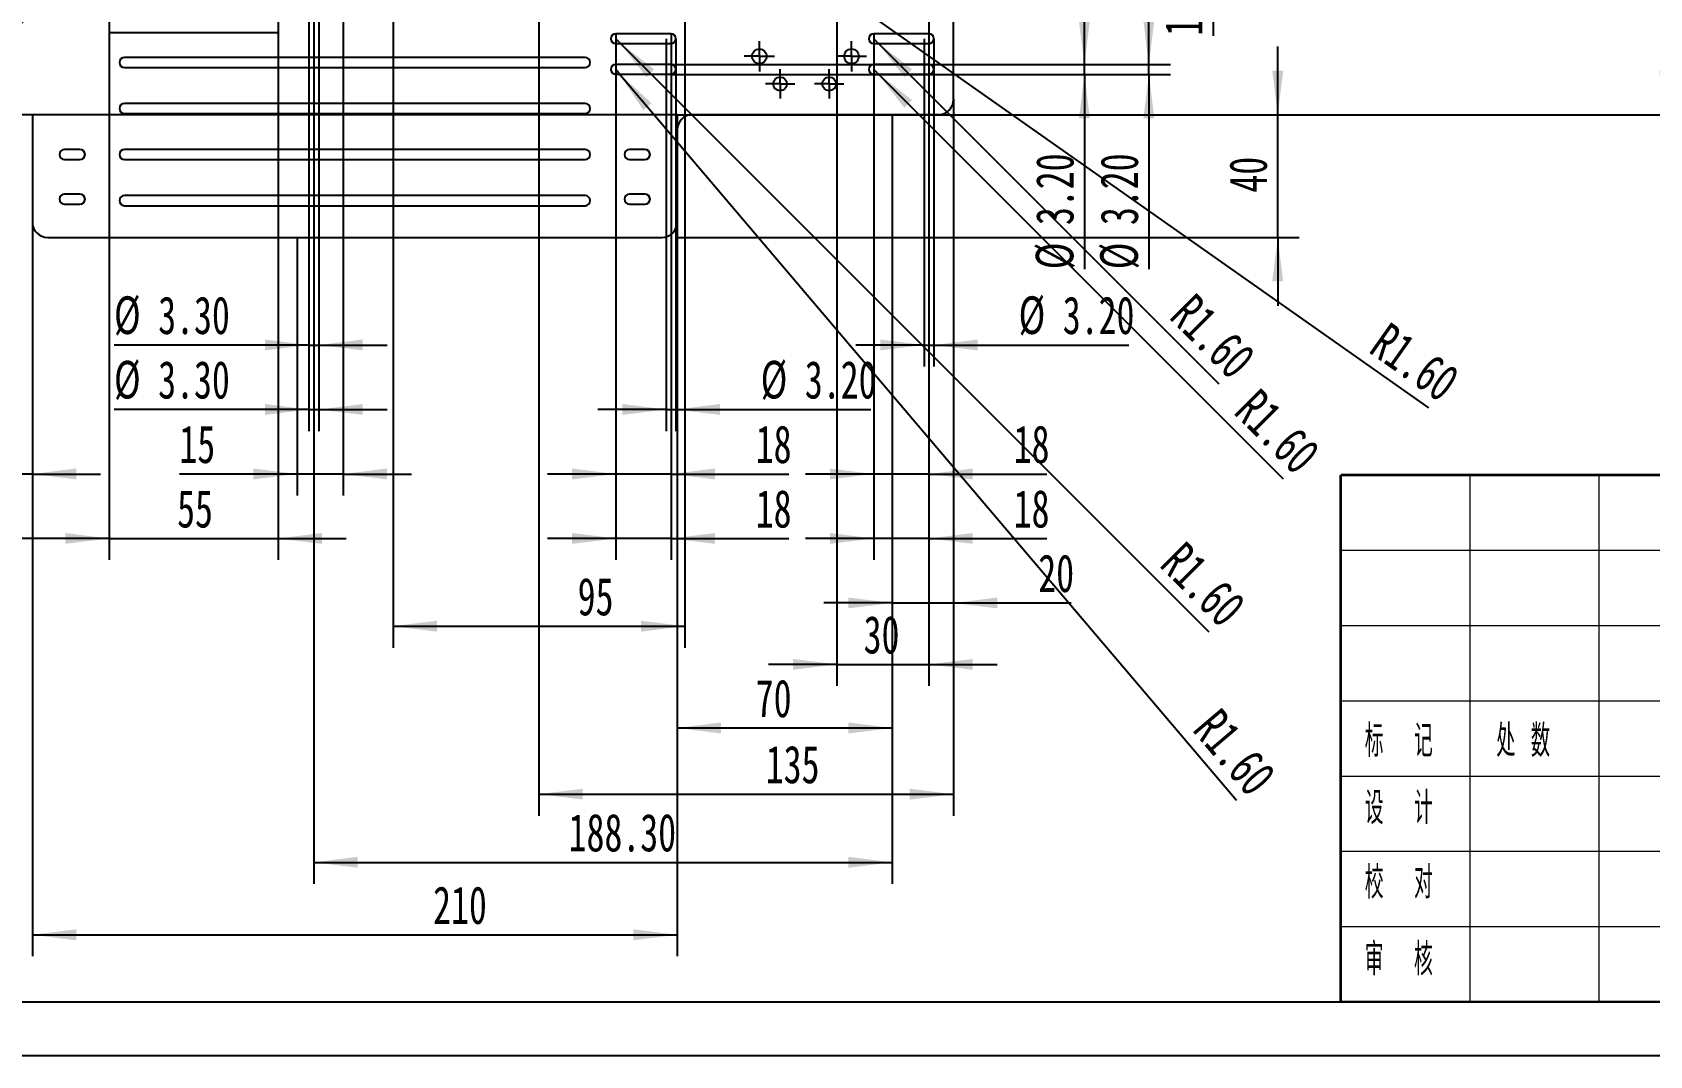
# Model space of a CAD drawing. Header units: millimetres. Extents: x 0 to 420, y 0 to 297.
# Drawn here: x 113.3 to 263.7, y 0 to 95.2 of the extents above; entities that cross this region are included whole.
import ezdxf

# ---------------------------------------------------------------- set-up
doc = ezdxf.new("R2010")
doc.units = ezdxf.units.MM
for name, color, linetype in [('5', 7, 'Continuous'), ('9', 7, 'Continuous'), ('MARK', 7, 'Continuous'), ('尺寸', 5, 'Continuous')]:
    doc.layers.add(name, color=color, linetype=linetype)
doc.layers.add('SLD-0', color=179, linetype='Continuous', lineweight=25)
doc.styles.add('SLDTEXTSTYLE2', font='TXT', dxfattribs={"width": 0.54, "bigfont": 'bigfont'})
doc.styles.add('SLDTEXTSTYLE3', font='TXT', dxfattribs={"width": 0.7})
doc.styles.add('SLDTEXTSTYLE4', font='TXT', dxfattribs={"width": 0.53, "bigfont": 'bigfont'})
doc.dimstyles.new('SLDDIMSTYLE0', dxfattribs={"dimtxt": 3.5, "dimasz": 4.08, "dimexe": 0, "dimexo": 0.0625, "dimgap": 0.875, "dimtad": 2, "dimlfac": 3.5, "dimrnd": 1e-09, "dimzin": 12, "dimdsep": 46, "dimtxsty": 'SLDTEXTSTYLE3', "dimsah": 1, "dimcen": 0.09, "dimadec": 0, "dimazin": 3, "dimtfac": 1, "dimtmove": 0, "dimatfit": 0, "dimfxl": 1, "dimfrac": 2, "dimtolj": 1, "dimtzin": 12, "dimarcsym": 0})
doc.dimstyles.new('SLDDIMSTYLE1', dxfattribs={"dimtxt": 3.5, "dimasz": 4.08, "dimexe": 0, "dimexo": 0.0625, "dimgap": 0.875, "dimtad": 2, "dimlfac": 3.5, "dimrnd": 1e-09, "dimzin": 12, "dimdsep": 46, "dimtxsty": 'SLDTEXTSTYLE3', "dimsah": 1, "dimcen": 0.09, "dimadec": 0, "dimazin": 3, "dimtfac": 1, "dimtofl": 0, "dimtmove": 0, "dimatfit": 3, "dimfxl": 1, "dimfrac": 2, "dimtolj": 1, "dimtzin": 12, "dimarcsym": 0})
doc.dimstyles.new('SLDDIMSTYLE3', dxfattribs={"dimtxt": 3.5, "dimasz": 4.08, "dimexe": 0, "dimexo": 0.0625, "dimgap": 0.875, "dimtad": 2, "dimlfac": 3.5, "dimrnd": 1e-09, "dimzin": 4, "dimdsep": 46, "dimtxsty": 'SLDTEXTSTYLE3', "dimsah": 1, "dimcen": 0.09, "dimadec": 0, "dimazin": 1, "dimtfac": 1, "dimtmove": 0, "dimatfit": 0, "dimfxl": 1, "dimfrac": 2, "dimtolj": 1, "dimtzin": 12, "dimarcsym": 0})
doc.dimstyles.new('SLDDIMSTYLE5', dxfattribs={"dimtxt": 3.5, "dimasz": 4.08, "dimexe": 0, "dimexo": 0.0625, "dimgap": 0.875, "dimtad": 2, "dimlfac": 3.5, "dimrnd": 1e-09, "dimzin": 4, "dimdsep": 46, "dimtxsty": 'SLDTEXTSTYLE3', "dimsah": 1, "dimcen": 0.09, "dimadec": 0, "dimazin": 1, "dimtfac": 1, "dimtofl": 0, "dimtmove": 0, "dimatfit": 3, "dimfxl": 1, "dimfrac": 2, "dimtolj": 1, "dimtzin": 12, "dimarcsym": 0})
doc.dimstyles.new('SLDDIMSTYLE6', dxfattribs={"dimtxt": 3.5, "dimasz": 4.08, "dimexe": 0, "dimexo": 0.0625, "dimgap": 0.875, "dimtad": 2, "dimlfac": 3.5, "dimrnd": 1e-09, "dimzin": 4, "dimdsep": 46, "dimtxsty": 'SLDTEXTSTYLE3', "dimsah": 1, "dimcen": 0, "dimadec": 0, "dimazin": 1, "dimtfac": 1, "dimtofl": 0, "dimtmove": 0, "dimatfit": 3, "dimfxl": 1, "dimfrac": 2, "dimtolj": 1, "dimtzin": 12, "dimarcsym": 0})

# ---------------------------------------------------------------- blocks, each defined once
blk = doc.blocks.new('_D_3')
at = {"layer": '尺寸'}
for p, q in [((113.25, 76.13), (113.25, 9.26)), ((173.25, 76.13), (173.25, 9.26)), ((113.25, 11.26), (173.25, 11.26))]:
    blk.add_line(p, q, dxfattribs=at)
for points in [[(113.25, 11.26), (117.33, 10.75), (117.33, 11.77)], [(173.25, 11.26), (169.17, 11.77), (169.17, 10.75)]]:
    blk.add_solid(points, dxfattribs=at)
at = {"layer": '尺寸', "insert": (150.54, 15.77), "char_height": 3.5, "attachment_point": 1, "style": 'SLDTEXTSTYLE3'}
blk.add_mtext('210', dxfattribs=at)
blk = doc.blocks.new('_D_4')
at = {"layer": '尺寸'}
for p, q in [((173.25, 87.56), (173.25, 28.5)), ((193.25, 87.56), (193.25, 28.5)), ((173.25, 30.5), (193.25, 30.5))]:
    blk.add_line(p, q, dxfattribs=at)
for points in [[(173.25, 30.5), (177.33, 29.99), (177.33, 31.01)], [(193.25, 30.5), (189.17, 31.01), (189.17, 29.99)]]:
    blk.add_solid(points, dxfattribs=at)
at = {"layer": '尺寸', "insert": (180.56, 35.01), "char_height": 3.5, "attachment_point": 1, "style": 'SLDTEXTSTYLE3'}
blk.add_mtext('70', dxfattribs=at)
blk = doc.blocks.new('_D_5')
at = {"layer": '尺寸'}
for p, q in [((97.54, 87.56), (97.54, 52.13)), ((113.25, 87.56), (113.25, 52.13)), ((97.54, 54.13), (91.19, 54.13)), ((113.25, 54.13), (97.54, 54.13)), ((113.25, 54.13), (119.6, 54.13))]:
    blk.add_line(p, q, dxfattribs=at)
for points in [[(97.54, 54.13), (93.46, 54.64), (93.46, 53.63)], [(113.25, 54.13), (117.33, 53.63), (117.33, 54.64)]]:
    blk.add_solid(points, dxfattribs=at)
at = {"layer": '尺寸', "insert": (103.86, 58.65), "char_height": 3.5, "attachment_point": 1, "style": 'SLDTEXTSTYLE3'}
blk.add_mtext('55', dxfattribs=at)
blk = doc.blocks.new('_D_6')
at = {"layer": '尺寸'}
for p, q in [((229.13, 87.56), (229.13, 93.91)), ((173.25, 87.56), (231.13, 87.56)), ((229.13, 76.13), (229.13, 87.56)), ((173.25, 76.13), (231.13, 76.13)), ((229.13, 76.13), (229.13, 69.78))]:
    blk.add_line(p, q, dxfattribs=at)
for points in [[(229.13, 87.56), (229.64, 91.64), (228.62, 91.64)], [(229.13, 76.13), (228.62, 72.05), (229.64, 72.05)]]:
    blk.add_solid(points, dxfattribs=at)
at = {"layer": '尺寸', "insert": (224.62, 80.31), "char_height": 3.5, "attachment_point": 1, "rotation": 90, "style": 'SLDTEXTSTYLE3'}
blk.add_mtext('40', dxfattribs=at)
blk = doc.blocks.new('_D_8')
at = {"layer": '尺寸'}
for p, q in [((193.25, 147.56), (267.13, 147.56)), ((265.13, 87.56), (265.13, 147.56)), ((193.25, 87.56), (267.13, 87.56))]:
    blk.add_line(p, q, dxfattribs=at)
for points in [[(265.13, 147.56), (264.62, 143.48), (265.64, 143.48)], [(265.13, 87.56), (265.64, 91.64), (264.62, 91.64)]]:
    blk.add_solid(points, dxfattribs=at)
at = {"layer": '尺寸', "insert": (260.62, 115.26), "char_height": 3.5, "attachment_point": 1, "rotation": 90, "style": 'SLDTEXTSTYLE3'}
blk.add_mtext('210', dxfattribs=at)
blk = doc.blocks.new('_D_25')
at = {"layer": '尺寸'}
for p, q in [((138.98, 101.85), (138.98, 58.13)), ((139.92, 101.85), (139.92, 58.13)), ((138.98, 60.13), (120.85, 60.13)), ((138.98, 60.13), (139.92, 60.13)), ((139.92, 60.13), (146.27, 60.13))]:
    blk.add_line(p, q, dxfattribs=at)
for points in [[(138.98, 60.13), (134.9, 60.64), (134.9, 59.63)], [(139.92, 60.13), (144, 59.63), (144, 60.64)]]:
    blk.add_solid(points, dxfattribs=at)
at = {"layer": '尺寸', "char_height": 3.5, "attachment_point": 1, "style": 'SLDTEXTSTYLE3'}
for s, insert in [('%%c', (120.85, 64.66)), ('3.30', (124.96, 64.65))]:
    blk.add_mtext(s, dxfattribs=dict(at, insert=insert))
blk = doc.blocks.new('_D_26')
at = {"layer": '尺寸'}
for p, q in [((138.98, 98.99), (138.98, 64.13)), ((139.92, 98.99), (139.92, 64.13)), ((138.98, 66.13), (120.85, 66.13)), ((138.98, 66.13), (139.92, 66.13)), ((139.92, 66.13), (146.27, 66.13))]:
    blk.add_line(p, q, dxfattribs=at)
for points in [[(138.98, 66.13), (134.9, 66.64), (134.9, 65.63)], [(139.92, 66.13), (144, 65.63), (144, 66.64)]]:
    blk.add_solid(points, dxfattribs=at)
at = {"layer": '尺寸', "char_height": 3.5, "attachment_point": 1, "style": 'SLDTEXTSTYLE3'}
for s, insert in [('%%c', (120.85, 70.66)), ('3.30', (124.96, 70.65))]:
    blk.add_mtext(s, dxfattribs=dict(at, insert=insert))
blk = doc.blocks.new('_D_29')
at = {"layer": '尺寸'}
for p, q in [((65.99, 101.85), (65.99, 108.2)), ((138.27, 101.85), (63.99, 101.85)), ((65.99, 101.85), (65.99, 98.99)), ((138.27, 98.99), (63.99, 98.99)), ((65.99, 98.99), (65.99, 88.04))]:
    blk.add_line(p, q, dxfattribs=at)
for points in [[(65.99, 101.85), (66.5, 105.93), (65.48, 105.93)], [(65.99, 98.99), (65.48, 94.91), (66.5, 94.91)]]:
    blk.add_solid(points, dxfattribs=at)
at = {"layer": '尺寸', "insert": (61.48, 88.04), "char_height": 3.5, "attachment_point": 1, "rotation": 90, "style": 'SLDTEXTSTYLE3'}
blk.add_mtext('10', dxfattribs=at)
blk = doc.blocks.new('_D_30')
at = {"layer": '尺寸'}
for p, q in [((59.99, 98.99), (59.99, 105.34)), ((138.27, 98.99), (57.99, 98.99)), ((59.99, 98.99), (59.99, 87.56)), ((173.25, 87.56), (57.99, 87.56)), ((59.99, 87.56), (59.99, 81.21))]:
    blk.add_line(p, q, dxfattribs=at)
for points in [[(59.99, 98.99), (60.5, 103.07), (59.48, 103.07)], [(59.99, 87.56), (59.48, 83.48), (60.5, 83.48)]]:
    blk.add_solid(points, dxfattribs=at)
at = {"layer": '尺寸', "insert": (55.48, 91.74), "char_height": 3.5, "attachment_point": 1, "rotation": 90, "style": 'SLDTEXTSTYLE3'}
blk.add_mtext('40', dxfattribs=at)
blk = doc.blocks.new('_D_31')
at = {"layer": '尺寸'}
for p, q in [((139.45, 97.81), (139.45, 16)), ((193.25, 87.56), (193.25, 16)), ((139.45, 18), (193.25, 18))]:
    blk.add_line(p, q, dxfattribs=at)
for points in [[(139.45, 18), (143.53, 17.5), (143.53, 18.51)], [(193.25, 18), (189.17, 18.51), (189.17, 17.5)]]:
    blk.add_solid(points, dxfattribs=at)
at = {"layer": '尺寸', "insert": (163.15, 22.52), "char_height": 3.5, "attachment_point": 1, "style": 'SLDTEXTSTYLE3'}
blk.add_mtext('188.30', dxfattribs=at)
blk = doc.blocks.new('_D_38')
at = {"layer": '尺寸'}
for p, q in [((142.17, 117.56), (142.17, 52.13)), ((137.88, 76.13), (137.88, 52.13)), ((137.88, 54.13), (126.93, 54.13)), ((142.17, 54.13), (137.88, 54.13)), ((142.17, 54.13), (148.52, 54.13))]:
    blk.add_line(p, q, dxfattribs=at)
for points in [[(137.88, 54.13), (133.8, 54.64), (133.8, 53.63)], [(142.17, 54.13), (146.25, 53.63), (146.25, 54.64)]]:
    blk.add_solid(points, dxfattribs=at)
at = {"layer": '尺寸', "insert": (126.93, 58.65), "char_height": 3.5, "attachment_point": 1, "style": 'SLDTEXTSTYLE3'}
blk.add_mtext('15', dxfattribs=at)
blk = doc.blocks.new('_D_48')
at = {"layer": '尺寸'}
for p, q in [((193.25, 87.56), (193.25, 40.13)), ((198.97, 87.56), (198.97, 40.13)), ((193.25, 42.13), (186.9, 42.13)), ((193.25, 42.13), (198.97, 42.13)), ((198.97, 42.13), (209.92, 42.13))]:
    blk.add_line(p, q, dxfattribs=at)
for points in [[(193.25, 42.13), (189.17, 42.64), (189.17, 41.63)], [(198.97, 42.13), (203.05, 41.63), (203.05, 42.64)]]:
    blk.add_solid(points, dxfattribs=at)
at = {"layer": '尺寸', "insert": (206.85, 46.65), "char_height": 3.5, "attachment_point": 1, "style": 'SLDTEXTSTYLE3'}
blk.add_mtext('20', dxfattribs=at)
blk = doc.blocks.new('_D_49')
at = {"layer": '尺寸'}
for p, q in [((172.22, 94.63), (172.22, 58.13)), ((173.14, 94.63), (173.14, 58.13)), ((172.22, 60.13), (165.87, 60.13)), ((172.22, 60.13), (173.14, 60.13)), ((173.14, 60.13), (191.27, 60.13))]:
    blk.add_line(p, q, dxfattribs=at)
for points in [[(172.22, 60.13), (168.14, 60.64), (168.14, 59.63)], [(173.14, 60.13), (177.22, 59.63), (177.22, 60.64)]]:
    blk.add_solid(points, dxfattribs=at)
at = {"layer": '尺寸', "char_height": 3.5, "attachment_point": 1, "style": 'SLDTEXTSTYLE3'}
for s, insert in [('%%c', (181.02, 64.66)), ('3.20', (185.13, 64.65))]:
    blk.add_mtext(s, dxfattribs=dict(at, insert=insert))
blk = doc.blocks.new('_D_50')
at = {"layer": '尺寸'}
for p, q in [((217.14, 92.23), (217.14, 98.58)), ((172.68, 92.23), (219.14, 92.23)), ((217.14, 91.31), (217.14, 92.23)), ((172.68, 91.31), (219.14, 91.31)), ((217.14, 91.31), (217.14, 73.18))]:
    blk.add_line(p, q, dxfattribs=at)
for points in [[(217.14, 92.23), (217.65, 96.31), (216.63, 96.31)], [(217.14, 91.31), (216.63, 87.23), (217.65, 87.23)]]:
    blk.add_solid(points, dxfattribs=at)
at = {"layer": '尺寸', "char_height": 3.5, "attachment_point": 1, "rotation": 90, "style": 'SLDTEXTSTYLE3'}
for s, insert in [('3.20', (212.63, 77.29)), ('%%c', (212.61, 73.18))]:
    blk.add_mtext(s, dxfattribs=dict(at, insert=insert))
blk = doc.blocks.new('_D_51')
at = {"layer": '尺寸'}
for p, q in [((196.22, 94.63), (196.22, 64.13)), ((197.14, 94.63), (197.14, 64.13)), ((196.22, 66.13), (189.87, 66.13)), ((196.22, 66.13), (197.14, 66.13)), ((197.14, 66.13), (215.27, 66.13))]:
    blk.add_line(p, q, dxfattribs=at)
for points in [[(196.22, 66.13), (192.14, 66.64), (192.14, 65.63)], [(197.14, 66.13), (201.22, 65.63), (201.22, 66.64)]]:
    blk.add_solid(points, dxfattribs=at)
at = {"layer": '尺寸', "char_height": 3.5, "attachment_point": 1, "style": 'SLDTEXTSTYLE3'}
for s, insert in [('%%c', (205.02, 70.66)), ('3.20', (209.13, 70.65))]:
    blk.add_mtext(s, dxfattribs=dict(at, insert=insert))
blk = doc.blocks.new('_D_52')
at = {"layer": '尺寸'}
for p, q in [((211.14, 92.23), (211.14, 98.58)), ((196.68, 92.23), (213.14, 92.23)), ((211.14, 91.31), (211.14, 92.23)), ((196.68, 91.31), (213.14, 91.31)), ((211.14, 91.31), (211.14, 73.18))]:
    blk.add_line(p, q, dxfattribs=at)
for points in [[(211.14, 92.23), (211.65, 96.31), (210.63, 96.31)], [(211.14, 91.31), (210.63, 87.23), (211.65, 87.23)]]:
    blk.add_solid(points, dxfattribs=at)
at = {"layer": '尺寸', "char_height": 3.5, "attachment_point": 1, "rotation": 90, "style": 'SLDTEXTSTYLE3'}
for s, insert in [('3.20', (206.63, 77.29)), ('%%c', (206.61, 73.18))]:
    blk.add_mtext(s, dxfattribs=dict(at, insert=insert))
blk = doc.blocks.new('_D_57')
at = {"layer": '尺寸'}
for p, q in [((167.54, 91.31), (167.54, 46.13)), ((172.68, 91.31), (172.68, 46.13)), ((167.54, 48.13), (161.19, 48.13)), ((172.68, 48.13), (167.54, 48.13)), ((172.68, 48.13), (183.63, 48.13))]:
    blk.add_line(p, q, dxfattribs=at)
for points in [[(167.54, 48.13), (163.46, 48.64), (163.46, 47.63)], [(172.68, 48.13), (176.76, 47.63), (176.76, 48.64)]]:
    blk.add_solid(points, dxfattribs=at)
at = {"layer": '尺寸', "insert": (180.56, 52.65), "char_height": 3.5, "attachment_point": 1, "style": 'SLDTEXTSTYLE3'}
blk.add_mtext('18', dxfattribs=at)
blk = doc.blocks.new('_D_58')
at = {"layer": '尺寸'}
for p, q in [((167.54, 95.09), (167.54, 52.13)), ((172.68, 95.09), (172.68, 52.13)), ((167.54, 54.13), (161.19, 54.13)), ((172.68, 54.13), (167.54, 54.13)), ((172.68, 54.13), (183.63, 54.13))]:
    blk.add_line(p, q, dxfattribs=at)
for points in [[(167.54, 54.13), (163.46, 54.64), (163.46, 53.63)], [(172.68, 54.13), (176.76, 53.63), (176.76, 54.64)]]:
    blk.add_solid(points, dxfattribs=at)
at = {"layer": '尺寸', "insert": (180.56, 58.65), "char_height": 3.5, "attachment_point": 1, "style": 'SLDTEXTSTYLE3'}
blk.add_mtext('18', dxfattribs=at)
blk = doc.blocks.new('_D_59')
at = {"layer": '尺寸'}
for p, q in [((191.54, 95.09), (191.54, 46.13)), ((196.68, 95.09), (196.68, 46.13)), ((191.54, 48.13), (185.19, 48.13)), ((196.68, 48.13), (191.54, 48.13)), ((196.68, 48.13), (207.63, 48.13))]:
    blk.add_line(p, q, dxfattribs=at)
for points in [[(191.54, 48.13), (187.46, 48.64), (187.46, 47.63)], [(196.68, 48.13), (200.76, 47.63), (200.76, 48.64)]]:
    blk.add_solid(points, dxfattribs=at)
at = {"layer": '尺寸', "insert": (204.56, 52.65), "char_height": 3.5, "attachment_point": 1, "style": 'SLDTEXTSTYLE3'}
blk.add_mtext('18', dxfattribs=at)
blk = doc.blocks.new('_D_60')
at = {"layer": '尺寸'}
for p, q in [((191.54, 91.31), (191.54, 52.13)), ((196.68, 91.31), (196.68, 52.13)), ((191.54, 54.13), (185.19, 54.13)), ((196.68, 54.13), (191.54, 54.13)), ((196.68, 54.13), (207.63, 54.13))]:
    blk.add_line(p, q, dxfattribs=at)
for points in [[(191.54, 54.13), (187.46, 54.64), (187.46, 53.63)], [(196.68, 54.13), (200.76, 53.63), (200.76, 54.64)]]:
    blk.add_solid(points, dxfattribs=at)
at = {"layer": '尺寸', "insert": (204.56, 58.65), "char_height": 3.5, "attachment_point": 1, "style": 'SLDTEXTSTYLE3'}
blk.add_mtext('18', dxfattribs=at)
blk = doc.blocks.new('_D_63')
at = {"layer": '尺寸'}
for q in [(191.54, 94.63), (223.64, 62.53)]:
    blk.add_line((191.86, 94.31), q, dxfattribs=at)
blk.add_solid([(191.86, 94.31), (194.39, 91.06), (195.1, 91.78)], dxfattribs=at)
at = {"layer": '尺寸', "insert": (221.4, 71.14), "char_height": 3.5, "attachment_point": 1, "rotation": 315, "style": 'SLDTEXTSTYLE3'}
blk.add_mtext('R1.60', dxfattribs=at)
blk = doc.blocks.new('_D_64')
at = {"layer": '尺寸'}
for q in [(191.54, 91.77), (229.64, 53.67)]:
    blk.add_line((191.86, 91.45), q, dxfattribs=at)
blk.add_solid([(191.86, 91.45), (194.39, 88.2), (195.1, 88.92)], dxfattribs=at)
at = {"layer": '尺寸', "insert": (227.41, 62.28), "char_height": 3.5, "attachment_point": 1, "rotation": 315, "style": 'SLDTEXTSTYLE3'}
blk.add_mtext('R1.60', dxfattribs=at)
blk = doc.blocks.new('_D_65')
at = {"layer": '尺寸'}
for q in [(167.54, 94.63), (222.72, 39.45)]:
    blk.add_line((167.86, 94.31), q, dxfattribs=at)
blk.add_solid([(167.86, 94.31), (170.39, 91.06), (171.1, 91.78)], dxfattribs=at)
at = {"layer": '尺寸', "insert": (220.49, 48.06), "char_height": 3.5, "attachment_point": 1, "rotation": 315, "style": 'SLDTEXTSTYLE3'}
blk.add_mtext('R1.60', dxfattribs=at)
blk = doc.blocks.new('_D_66')
at = {"layer": '尺寸'}
for q in [(167.54, 91.77), (225.3, 23.79)]:
    blk.add_line((167.83, 91.42), q, dxfattribs=at)
blk.add_solid([(167.83, 91.42), (170.09, 87.99), (170.86, 88.64)], dxfattribs=at)
at = {"layer": '尺寸', "insert": (223.77, 32.56), "char_height": 3.5, "attachment_point": 1, "rotation": 310.3539, "style": 'SLDTEXTSTYLE3'}
blk.add_mtext('R1.60', dxfattribs=at)
blk = doc.blocks.new('_D_80')
at = {"layer": '尺寸'}
for p, q in [((188.11, 117.11), (188.11, 34.42)), ((196.68, 117.11), (196.68, 34.42)), ((188.11, 36.42), (181.76, 36.42)), ((188.11, 36.42), (196.68, 36.42)), ((196.68, 36.42), (203.03, 36.42))]:
    blk.add_line(p, q, dxfattribs=at)
for points in [[(188.11, 36.42), (184.03, 36.92), (184.03, 35.91)], [(196.68, 36.42), (200.76, 35.91), (200.76, 36.92)]]:
    blk.add_solid(points, dxfattribs=at)
at = {"layer": '尺寸', "insert": (190.6, 40.93), "char_height": 3.5, "attachment_point": 1, "style": 'SLDTEXTSTYLE3'}
blk.add_mtext('30', dxfattribs=at)
blk = doc.blocks.new('_D_90')
at = {"layer": '尺寸'}
for q in [(173.97, 108.99), (243.16, 60.28)]:
    blk.add_line((174.34, 108.73), q, dxfattribs=at)
blk.add_solid([(174.34, 108.73), (177.38, 105.96), (177.97, 106.8)], dxfattribs=at)
at = {"layer": '尺寸', "insert": (239.49, 68.38), "char_height": 3.5, "attachment_point": 1, "rotation": 324.8564, "style": 'SLDTEXTSTYLE3'}
blk.add_mtext('R1.60', dxfattribs=at)
blk = doc.blocks.new('_D_91')
at = {"layer": '尺寸'}
for p, q in [((146.82, 109.45), (146.82, 37.97)), ((173.97, 109.45), (173.97, 37.97)), ((146.82, 39.97), (173.97, 39.97))]:
    blk.add_line(p, q, dxfattribs=at)
for points in [[(146.82, 39.97), (150.9, 39.46), (150.9, 40.48)], [(173.97, 39.97), (169.89, 40.48), (169.89, 39.46)]]:
    blk.add_solid(points, dxfattribs=at)
at = {"layer": '尺寸', "insert": (163.99, 44.48), "char_height": 3.5, "attachment_point": 1, "style": 'SLDTEXTSTYLE3'}
blk.add_mtext('95', dxfattribs=at)
blk = doc.blocks.new('_D_92')
at = {"layer": '尺寸'}
for p, q in [((160.39, 108.99), (160.39, 22.34)), ((198.97, 88.99), (198.97, 22.34)), ((160.39, 24.34), (198.97, 24.34))]:
    blk.add_line(p, q, dxfattribs=at)
for points in [[(160.39, 24.34), (164.47, 23.84), (164.47, 24.85)], [(198.97, 24.34), (194.89, 24.85), (194.89, 23.84)]]:
    blk.add_solid(points, dxfattribs=at)
at = {"layer": '尺寸', "insert": (181.49, 28.86), "char_height": 3.5, "attachment_point": 1, "style": 'SLDTEXTSTYLE3'}
blk.add_mtext('135', dxfattribs=at)
blk = doc.blocks.new('_D_94')
at = {"layer": '尺寸'}
for p, q in [((223.13, 108.99), (223.13, 115.34)), ((146.82, 108.99), (225.13, 108.99)), ((223.13, 108.99), (223.13, 105.85)), ((146.82, 105.85), (225.13, 105.85)), ((223.13, 105.85), (223.13, 94.9))]:
    blk.add_line(p, q, dxfattribs=at)
for points in [[(223.13, 108.99), (223.64, 113.07), (222.62, 113.07)], [(223.13, 105.85), (222.62, 101.77), (223.64, 101.77)]]:
    blk.add_solid(points, dxfattribs=at)
at = {"layer": '尺寸', "insert": (218.62, 94.9), "char_height": 3.5, "attachment_point": 1, "rotation": 90, "style": 'SLDTEXTSTYLE3'}
blk.add_mtext('11', dxfattribs=at)
blk = doc.blocks.new('_D_95')
at = {"layer": '尺寸'}
for q in [(73.6, 57.45), (120.39, 104.25)]:
    blk.add_line((120.07, 103.93), q, dxfattribs=at)
blk.add_solid([(120.07, 103.93), (116.83, 101.4), (117.54, 100.68)], dxfattribs=at)
at = {"layer": '尺寸', "insert": (70.41, 60.64), "char_height": 3.5, "attachment_point": 1, "rotation": 45, "style": 'SLDTEXTSTYLE3'}
blk.add_mtext('R1.60', dxfattribs=at)
blk = doc.blocks.new('_D_96')
at = {"layer": '尺寸'}
for p, q in [((120.39, 104.71), (120.39, 46.13)), ((136.11, 104.71), (136.11, 46.13)), ((120.39, 48.13), (114.04, 48.13)), ((120.39, 48.13), (136.11, 48.13)), ((136.11, 48.13), (142.46, 48.13))]:
    blk.add_line(p, q, dxfattribs=at)
for points in [[(120.39, 48.13), (116.31, 48.64), (116.31, 47.63)], [(136.11, 48.13), (140.19, 47.63), (140.19, 48.64)]]:
    blk.add_solid(points, dxfattribs=at)
at = {"layer": '尺寸', "insert": (126.72, 52.65), "char_height": 3.5, "attachment_point": 1, "style": 'SLDTEXTSTYLE3'}
blk.add_mtext('55', dxfattribs=at)
blk = doc.blocks.new('_D_98')
at = {"layer": '尺寸'}
for p, q in [((120.39, 104.25), (120.39, 46.13)), ((91.82, 88.99), (91.82, 46.13)), ((120.39, 48.13), (91.82, 48.13))]:
    blk.add_line(p, q, dxfattribs=at)
for points in [[(91.82, 48.13), (95.9, 47.63), (95.9, 48.64)], [(120.39, 48.13), (116.31, 48.64), (116.31, 47.63)]]:
    blk.add_solid(points, dxfattribs=at)
at = {"layer": '尺寸', "insert": (103.8, 52.65), "char_height": 3.5, "attachment_point": 1, "style": 'SLDTEXTSTYLE3'}
blk.add_mtext('100', dxfattribs=at)
blk = doc.blocks.new('_D_99')
at = {"layer": '尺寸'}
for p, q in [((71.99, 104.25), (71.99, 110.6)), ((120.39, 104.25), (69.99, 104.25)), ((71.99, 104.25), (71.99, 101.39)), ((120.39, 101.39), (69.99, 101.39)), ((71.99, 101.39), (71.99, 90.44))]:
    blk.add_line(p, q, dxfattribs=at)
for points in [[(71.99, 104.25), (72.5, 108.33), (71.48, 108.33)], [(71.99, 101.39), (71.48, 97.31), (72.5, 97.31)]]:
    blk.add_solid(points, dxfattribs=at)
at = {"layer": '尺寸', "insert": (67.48, 90.44), "char_height": 3.5, "attachment_point": 1, "rotation": 90, "style": 'SLDTEXTSTYLE3'}
blk.add_mtext('10', dxfattribs=at)
blk = doc.blocks.new('SW_CENTERMARKSYMBOL_1')
at = {"layer": '尺寸', "color": 0}
for p, q in [((-0.71, 0), (-1.36, 0)), ((0, 0), (-0.71, 0)), ((0, 0.71), (0, 1.36)), ((0, 0), (0, 0.71)), ((0, 0), (0, -0.71)), ((0, 0), (0.71, 0)), ((0.71, 0), (1.36, 0)), ((0, -0.71), (0, -1.36))]:
    blk.add_line(p, q, dxfattribs=at)
blk = doc.blocks.new('SW_CENTERMARKSYMBOL_7')
at = {"layer": '尺寸', "color": 0}
for p, q in [((-0.71, 0), (-1.36, 0)), ((0, 0), (-0.71, 0)), ((0, 0.71), (0, 1.36)), ((0, 0), (0, 0.71)), ((0, 0), (0, -0.71)), ((0, 0), (0.71, 0)), ((0.71, 0), (1.36, 0)), ((0, -0.71), (0, -1.36))]:
    blk.add_line(p, q, dxfattribs=at)
blk = doc.blocks.new('SW_CENTERMARKSYMBOL_8')
at = {"layer": '尺寸', "color": 0}
for p, q in [((-0.71, 0), (-1.4, 0)), ((0, 0), (-0.71, 0)), ((0, 0.71), (0, 1.4)), ((0, 0), (0, 0.71)), ((0, 0), (0, -0.71)), ((0, 0), (0.71, 0)), ((0.71, 0), (1.4, 0)), ((0, -0.71), (0, -1.4))]:
    blk.add_line(p, q, dxfattribs=at)
blk = doc.blocks.new('SW_CENTERMARKSYMBOL_15')
at = {"layer": '尺寸', "color": 0}
for p, q in [((-0.71, 0), (-1.4, 0)), ((0, 0), (-0.71, 0)), ((0, 0.71), (0, 1.4)), ((0, 0), (0, 0.71)), ((0, 0), (0, -0.71)), ((0, 0), (0.71, 0)), ((0.71, 0), (1.4, 0)), ((0, -0.71), (0, -1.4))]:
    blk.add_line(p, q, dxfattribs=at)

msp = doc.modelspace()

# ---------------------------------------------------------------- linework, layer by layer
at = {"color": 7, "linetype": 'Continuous', "lineweight": 25}
for p, q in [((198.9654, 88.9917), (198.9654, 146.1345)), ((120.394, 95.2202), (136.1083, 95.2202)), ((172.6797, 95.0859), (167.5369, 95.0859)), ((196.6797, 95.0859), (191.5369, 95.0859)), ((167.5369, 94.1716), (172.6797, 94.1716)), ((191.5369, 94.1716), (196.6797, 94.1716)), ((164.6797, 92.8917), (121.8226, 92.8917)), ((121.8226, 91.9488), (164.6797, 91.9488)), ((172.6797, 92.2287), (167.5369, 92.2287)), ((196.6797, 92.2287), (191.5369, 92.2287)), ((167.5369, 91.3144), (172.6797, 91.3144)), ((191.5369, 91.3144), (196.6797, 91.3144)), ((164.6797, 88.606), (121.8226, 88.606)), ((121.8226, 87.6631), (164.6797, 87.6631)), ((174.6797, 87.5631), (197.5369, 87.5631)), ((113.2512, 86.1345), (113.2512, 77.5631)), ((173.2512, 77.5631), (173.2512, 86.1345)), ((117.6797, 84.3202), (116.2512, 84.3202)), ((164.6797, 84.3202), (121.8226, 84.3202)), ((170.2512, 84.3202), (168.8226, 84.3202)), ((116.2512, 83.3774), (117.6797, 83.3774)), ((121.8226, 83.3774), (164.6797, 83.3774)), ((168.8226, 83.3774), (170.2512, 83.3774)), ((117.6797, 80.1774), (116.2512, 80.1774)), ((164.6797, 80.0345), (121.8226, 80.0345)), ((170.2512, 80.1774), (168.8226, 80.1774)), ((116.2512, 79.2345), (117.6797, 79.2345)), ((121.8226, 79.0917), (164.6797, 79.0917)), ((168.8226, 79.2345), (170.2512, 79.2345)), ((114.6797, 76.1345), (171.8226, 76.1345))]:
    msp.add_line(p, q, dxfattribs=at)
for centre, radius in [((180.8975, 92.9917), 0.6857), ((189.4689, 92.9917), 0.6857), ((182.826, 90.4202), 0.6429), ((187.3975, 90.4202), 0.6429)]:
    msp.add_circle(centre, radius, dxfattribs=at)
for centre, radius, start, end in [((167.5369, 94.6287), 0.4571, 90, 270), ((172.6797, 94.6287), 0.4571, 270, 90), ((191.5369, 94.6287), 0.4571, 90, 270), ((196.6797, 94.6287), 0.4571, 270, 90), ((121.8226, 92.4202), 0.4714, 90, 270), ((164.6797, 92.4202), 0.4714, 270, 90), ((167.5369, 91.7716), 0.4571, 90, 270), ((172.6797, 91.7716), 0.4571, 270, 90), ((191.5369, 91.7716), 0.4571, 90, 270), ((196.6797, 91.7716), 0.4571, 270, 90), ((197.5369, 88.9917), 1.4286, 270, 0), ((121.8226, 88.1345), 0.4714, 90, 270), ((164.6797, 88.1345), 0.4714, 270, 90), ((174.6797, 86.1345), 1.4286, 90, 180), ((116.2512, 83.8488), 0.4714, 90, 270), ((117.6797, 83.8488), 0.4714, 270, 90), ((121.8226, 83.8488), 0.4714, 90, 270), ((164.6797, 83.8488), 0.4714, 270, 90), ((168.8226, 83.8488), 0.4714, 90, 270), ((170.2512, 83.8488), 0.4714, 270, 90), ((116.2512, 79.706), 0.4714, 90, 270), ((117.6797, 79.706), 0.4714, 270, 90), ((121.8226, 79.5631), 0.4714, 90, 270), ((164.6797, 79.5631), 0.4714, 270, 90), ((168.8226, 79.706), 0.4714, 90, 270), ((170.2512, 79.706), 0.4714, 270, 90), ((114.6797, 77.5631), 1.4286, 180, 270), ((171.8226, 77.5631), 1.4286, 270, 0)]:
    msp.add_arc(centre, radius, start, end, dxfattribs=at)
at = {"layer": '5', "color": 7, "lineweight": 25}
msp.add_line((25, 5.0151), (415, 5.0151), dxfattribs=at)
at = {"layer": '9', "color": 7}
msp.add_line((0, 0.0151), (420, 0.0151), dxfattribs=at)
at = {"layer": 'SLD-0', "color": 7, "lineweight": 35}
for p in [(235, 5.0151), (415, 54.0015)]:
    msp.add_line(p, (235, 54.0151), dxfattribs=at)
at = {"layer": 'SLD-0', "color": 7, "linetype": 'Continuous', "lineweight": 18}
for p, q in [((246.9965, 54.0015), (246.9965, 5.0015)), ((258.9965, 54.0015), (258.9965, 26.0015)), ((314.9965, 47.0015), (234.9965, 47.0015)), ((314.9965, 40.0015), (234.9965, 40.0015)), ((314.9965, 33.0015), (234.9965, 33.0015)), ((314.9965, 26.0015), (234.9965, 26.0015)), ((258.9965, 26.0015), (258.9965, 5.0015)), ((314.9965, 19.0015), (234.9965, 19.0015)), ((314.9965, 12.0015), (234.9965, 12.0015))]:
    msp.add_line(p, q, dxfattribs=at)
at = {"layer": 'SLD-0', "color": 7, "lineweight": 25}
msp.add_line((415, 5.0151), (235, 5.0151), dxfattribs=at)

# ---------------------------------------------------------------- block references
at = {"layer": '尺寸'}
for name, p in [('SW_CENTERMARKSYMBOL_8', (180.8975, 92.9917)), ('SW_CENTERMARKSYMBOL_15', (189.4689, 92.9917)), ('SW_CENTERMARKSYMBOL_7', (182.826, 90.4202)), ('SW_CENTERMARKSYMBOL_1', (187.3975, 90.4202))]:
    msp.add_blockref(name, p, dxfattribs=at)

# ---------------------------------------------------------------- texts
at = {"layer": 'MARK', "char_height": 3, "attachment_point": 1}
for s, insert, style in [('标  记', (237.2256, 30.8087), 'SLDTEXTSTYLE4'), ('处 数', (249.4612, 30.8087), 'SLDTEXTSTYLE2'), ('设  计', (237.2256, 24.5518), 'SLDTEXTSTYLE4'), ('校  对', (237.2256, 17.632), 'SLDTEXTSTYLE4'), ('审  核', (237.2256, 10.4825), 'SLDTEXTSTYLE4')]:
    msp.add_mtext(s, dxfattribs=dict(at, insert=insert, style=style))

# ---------------------------------------------------------------- dimensions: what is measured, and where the dimension line sits
at = {"layer": '尺寸'}
for base, p1, p2, dimstyle, picture, middle in [((262.9654, 147.5631), (193.2512, 87.5631), (193.2512, 147.5631), 'SLDDIMSTYLE1', '_D_8', (262.9654, 117.5631)), ((220.9654, 105.8488), (146.8226, 108.9917), (146.8226, 105.8488), 'SLDDIMSTYLE0', '_D_94', (220.9654, 96.4315)), ((69.8226, 101.3917), (120.394, 104.2488), (120.394, 101.3917), 'SLDDIMSTYLE0', '_D_99', (69.8226, 91.9743)), ((63.8226, 98.9917), (139.452, 101.8488), (139.452, 98.9917), 'SLDDIMSTYLE0', '_D_29', (63.8226, 89.5743)), ((57.8226, 87.5631), (139.452, 98.9917), (173.2512, 87.5631), 'SLDDIMSTYLE0', '_D_30', (57.8226, 93.2774)), ((226.9654, 87.5631), (173.2512, 76.1345), (173.2512, 87.5631), 'SLDDIMSTYLE0', '_D_6', (226.9654, 81.8488))]:
    dim = msp.add_linear_dim(base=base, p1=p1, p2=p2, angle=90, dimstyle=dimstyle, dxfattribs=at)
    dim.commit()
    dim.dimension.update_dxf_attribs({"geometry": picture, "text_midpoint": middle, "dimtype": 160})
for base, p1, p2, dimstyle, picture, middle in [((137.8797, 56.3002), (142.1654, 117.5631), (137.8797, 76.1345), 'SLDDIMSTYLE0', '_D_38', (128.4624, 56.3002)), ((196.6797, 38.5812), (188.1083, 117.106), (196.6797, 117.106), 'SLDDIMSTYLE0', '_D_80', (192.1323, 38.5812)), ((173.9654, 42.1345), (146.8226, 109.4488), (173.9654, 109.4488), 'SLDDIMSTYLE1', '_D_91', (165.5257, 42.1345)), ((198.9654, 26.5092), (160.394, 108.9917), (198.9654, 88.9917), 'SLDDIMSTYLE1', '_D_92', (183.7958, 26.5092)), ((91.8226, 50.3002), (120.394, 104.2488), (91.8226, 88.9917), 'SLDDIMSTYLE1', '_D_98', (106.1083, 50.3002)), ((136.1083, 50.3002), (120.394, 104.706), (136.1083, 104.706), 'SLDDIMSTYLE0', '_D_96', (128.2512, 50.3002)), ((193.2512, 20.1701), (139.452, 98.9917), (193.2512, 87.5631), 'SLDDIMSTYLE5', '_D_31', (167.7502, 20.1701)), ((167.5369, 56.3002), (172.6797, 95.0859), (167.5369, 95.0859), 'SLDDIMSTYLE0', '_D_58', (182.0947, 56.3002)), ((191.5369, 50.3002), (196.6797, 95.0859), (191.5369, 95.0859), 'SLDDIMSTYLE0', '_D_59', (206.0947, 50.3002)), ((167.5369, 50.3002), (172.6797, 91.3144), (167.5369, 91.3144), 'SLDDIMSTYLE0', '_D_57', (182.0947, 50.3002)), ((191.5369, 56.3002), (196.6797, 91.3144), (191.5369, 91.3144), 'SLDDIMSTYLE0', '_D_60', (206.0947, 56.3002)), ((97.5369, 56.3002), (113.2512, 87.5631), (97.5369, 87.5631), 'SLDDIMSTYLE0', '_D_5', (105.394, 56.3002)), ((193.2512, 32.6676), (173.2512, 87.5631), (193.2512, 87.5631), 'SLDDIMSTYLE1', '_D_4', (182.0947, 32.6676)), ((198.9654, 44.3002), (193.2512, 87.5631), (198.9654, 87.5631), 'SLDDIMSTYLE0', '_D_48', (208.3828, 44.3002)), ((173.2512, 13.4249), (113.2512, 76.1345), (173.2512, 76.1345), 'SLDDIMSTYLE1', '_D_3', (152.8443, 13.4249))]:
    dim = msp.add_linear_dim(base=base, p1=p1, p2=p2, dimstyle=dimstyle, dxfattribs=at)
    dim.commit()
    dim.dimension.update_dxf_attribs({"geometry": picture, "text_midpoint": middle, "dimtype": 160})
for center, mpoint, picture, middle in [((173.9654, 108.9917), (174.3393, 108.7285), '_D_90', (240.0524, 62.4699)), ((120.394, 104.2488), (120.0708, 103.9256), '_D_95', (76.2797, 60.1345)), ((167.5369, 94.6287), (167.8601, 94.3055), '_D_65', (220.0311, 42.1345)), ((191.5369, 94.6287), (191.8601, 94.3055), '_D_63', (220.9655, 65.2002)), ((167.5369, 91.7716), (167.8329, 91.4232), '_D_66', (222.8334, 26.6925)), ((191.5369, 91.7716), (191.8601, 91.4483), '_D_64', (226.9655, 56.343))]:
    dim = msp.add_radius_dim(center=center, mpoint=mpoint, dimstyle='SLDDIMSTYLE6', dxfattribs=at)
    dim.commit()
    dim.dimension.update_dxf_attribs({"geometry": picture, "text_midpoint": middle, "dimtype": 164})
for base, p1, p2, picture, middle in [((139.9234, 62.3074), (138.9805, 101.8488), (139.9234, 101.8488), '_D_25', (125.9721, 62.3074)), ((139.9234, 68.3074), (138.9805, 98.9917), (139.9234, 98.9917), '_D_26', (125.9721, 68.3074)), ((173.1369, 62.3074), (172.2226, 94.6287), (173.1369, 94.6287), '_D_49', (186.1453, 62.3074)), ((197.1369, 68.3074), (196.2226, 94.6287), (197.1369, 94.6287), '_D_51', (210.1453, 68.3074))]:
    dim = msp.add_linear_dim(base=base, p1=p1, p2=p2, text='%%c<>', dimstyle='SLDDIMSTYLE3', dxfattribs=at)
    dim.commit()
    dim.dimension.update_dxf_attribs({"geometry": picture, "text_midpoint": middle, "dimtype": 160})
for base, p1, p2, picture, middle in [((214.9654, 92.2287), (172.6797, 91.3144), (172.6797, 92.2287), '_D_50', (214.9654, 78.3061)), ((208.9654, 92.2287), (196.6797, 91.3144), (196.6797, 92.2287), '_D_52', (208.9654, 78.3061))]:
    dim = msp.add_linear_dim(base=base, p1=p1, p2=p2, angle=90, text='%%c<>', dimstyle='SLDDIMSTYLE3', dxfattribs=at)
    dim.commit()
    dim.dimension.update_dxf_attribs({"geometry": picture, "text_midpoint": middle, "dimtype": 160})

doc.saveas('drawing.dxf')
